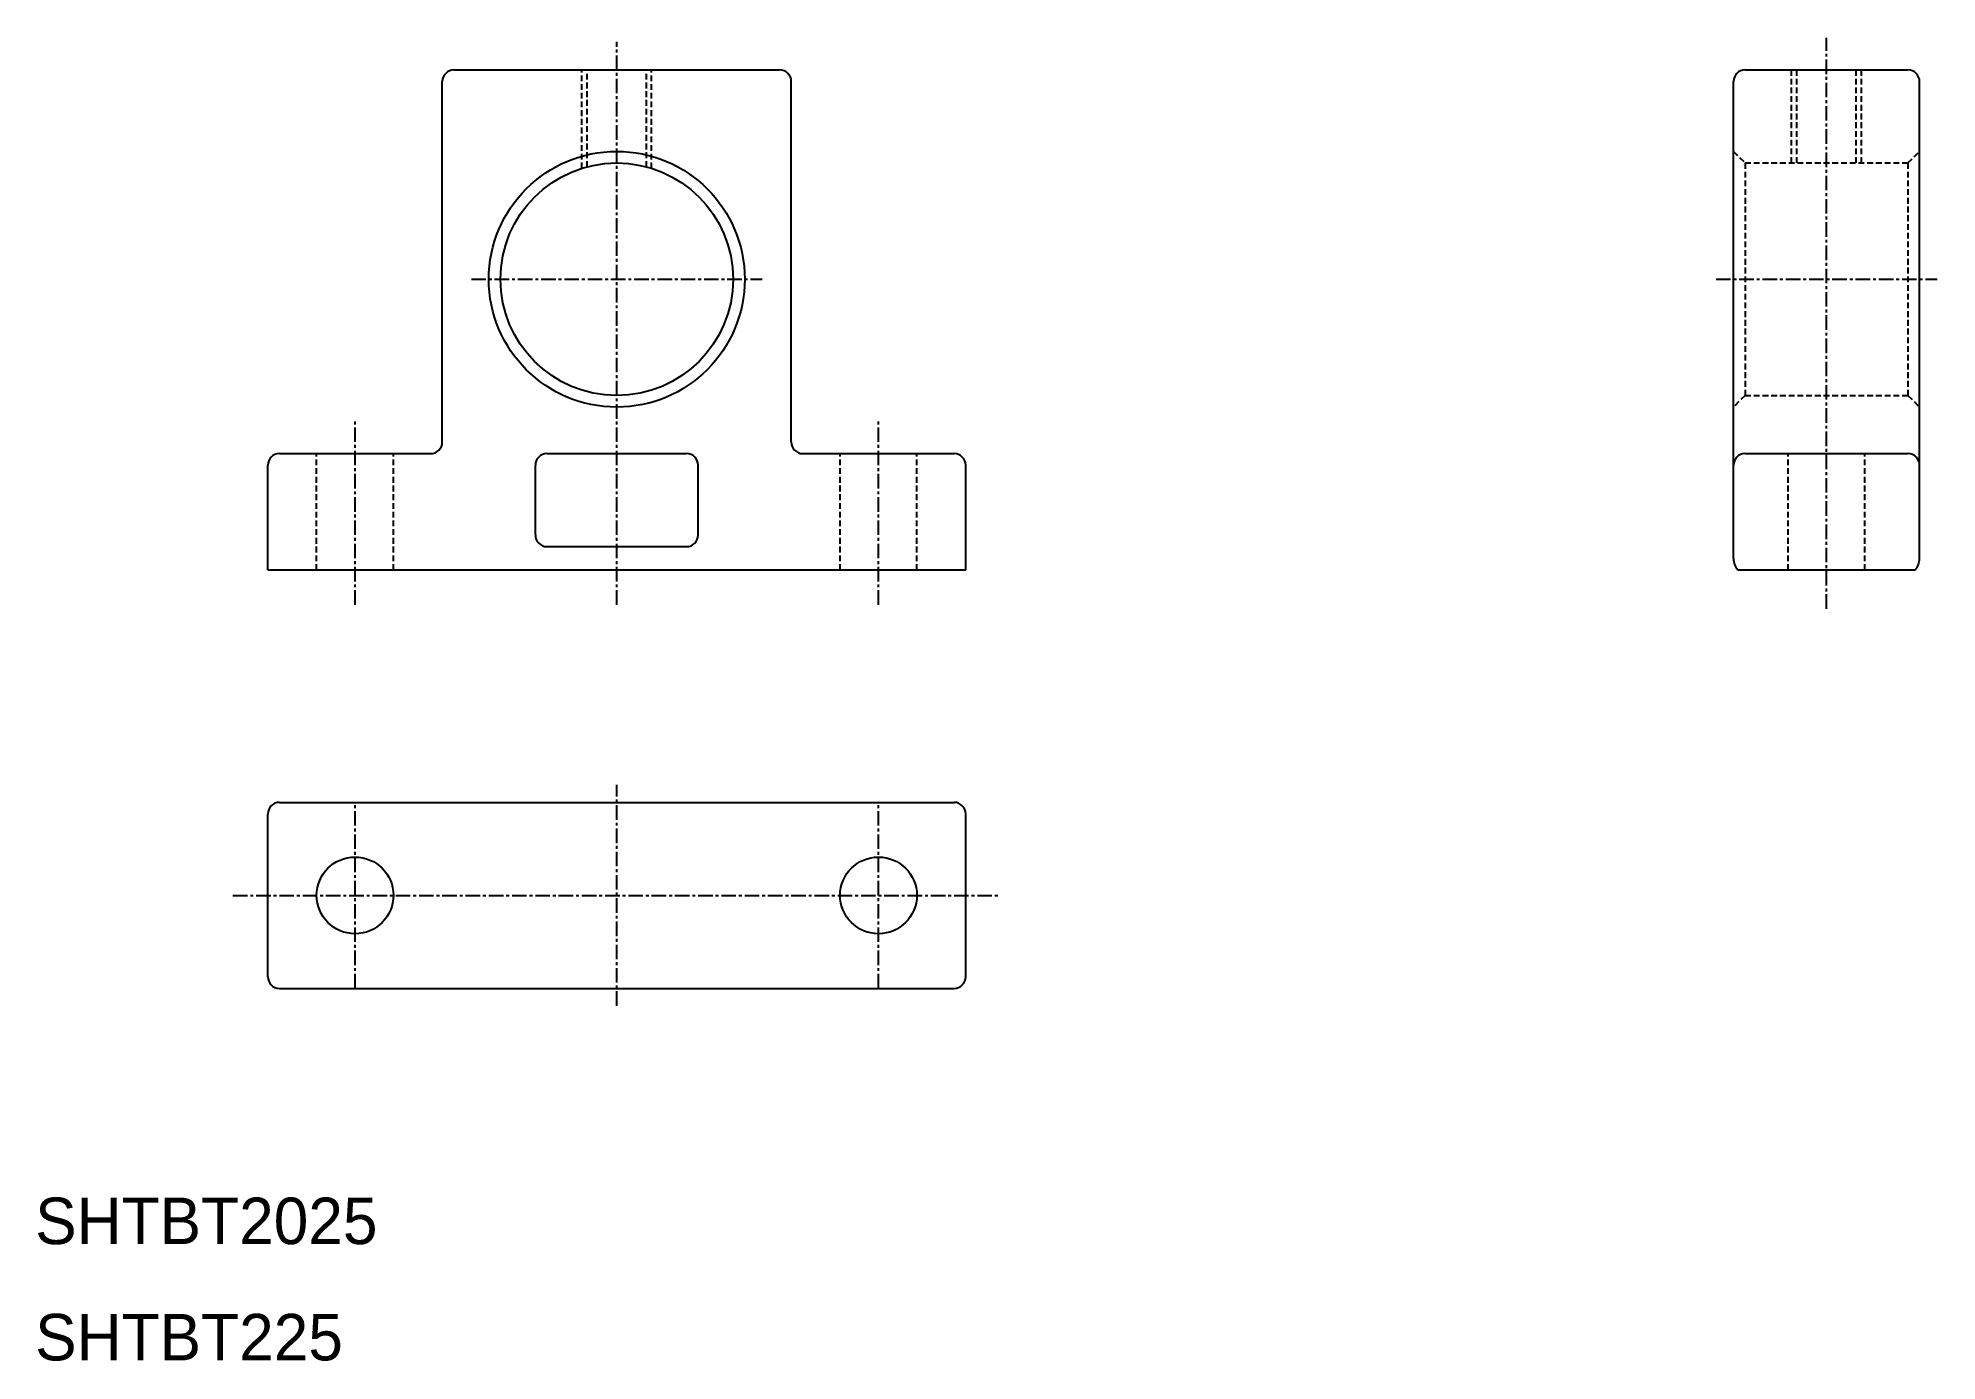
# Model space of a CAD drawing. Extents: x 10 to 173, y 10 to 124.
import ezdxf

# ---------------------------------------------------------------- set-up
doc = ezdxf.new("R2010")
doc.units = 0
doc.linetypes.add('CENTER', pattern=[2, 1.25, -0.25, 0.25, -0.25])
doc.linetypes.add('DASHED', pattern=[0.75, 0.5, -0.25])
doc.layers.get('0').update_dxf_attribs({"linetype": 'CONTINUOUS'})
doc.layers.add('CENTER', color=1, linetype='CENTER')

msp = doc.modelspace()

# ---------------------------------------------------------------- linework, layer by layer
at = {"color": 7, "linetype": 'CONTINUOUS'}
for p, q in [((46, 121), (74, 121)), ((157, 121), (171, 121)), ((45, 89), (45, 120)), ((75, 89), (75, 120)), ((156, 79), (156, 120)), ((172, 79), (172, 120)), ((30, 78), (30, 87)), ((31, 88), (44, 88)), ((53, 81), (53, 87)), ((54, 88), (66, 88)), ((67, 81), (67, 87)), ((76, 88), (89, 88)), ((90, 78), (90, 87)), ((157, 88), (171, 88)), ((54, 80), (66, 80)), ((30, 78), (90, 78)), ((156.38, 78), (171.62, 78)), ((31, 58), (89, 58)), ((30, 43), (30, 57)), ((90, 43), (90, 57)), ((31, 42), (89, 42))]:
    msp.add_line(p, q, dxfattribs=at)
at = {"color": 3, "linetype": 'DASHED'}
for p, q in [((57, 112.54), (57, 121)), ((57.45, 112.67), (57.45, 121)), ((62.55, 112.67), (62.55, 121)), ((63, 112.54), (63, 121)), ((161, 113), (161, 121)), ((161.45, 113), (161.45, 121)), ((166.55, 113), (166.55, 121)), ((167, 113), (167, 121)), ((156, 114), (157, 113)), ((157, 113), (171, 113)), ((157, 113), (157, 93)), ((171, 113), (172, 114)), ((171, 113), (171, 93)), ((157, 93), (156, 92)), ((157, 93), (171, 93)), ((171, 93), (172, 92)), ((34.2, 78), (34.2, 88)), ((40.8, 78), (40.8, 88)), ((79.2, 78), (79.2, 88)), ((85.8, 78), (85.8, 88)), ((160.7, 78), (160.7, 88)), ((167.3, 78), (167.3, 88))]:
    msp.add_line(p, q, dxfattribs=at)
at = {"color": 7, "linetype": 'CONTINUOUS'}
for centre, radius in [((60, 103), 11), ((60, 103), 10), ((37.5, 50), 3.3), ((82.5, 50), 3.3)]:
    msp.add_circle(centre, radius, dxfattribs=at)
for centre, radius, start, end in [((46, 120), 1, 90, 180), ((74, 120), 1, 0, 90), ((157, 120), 1, 90, 180), ((171, 120), 1, 0, 90), ((44, 89), 1, 270, 0), ((76, 89), 1, 180, 270), ((31, 87), 1, 90, 180), ((54, 87), 1, 90, 180), ((66, 87), 1, 0, 90), ((89, 87), 1, 0, 90), ((157, 87), 1, 90, 180), ((171, 87), 1, 0, 90), ((54, 81), 1, 180, 270), ((66, 81), 1, 270, 0), ((157.5, 79), 1.5, 180, 221.8103), ((170.5, 79), 1.5, 318.1897, 0), ((31, 57), 1, 90, 180), ((89, 57), 1, 0, 90), ((31, 43), 1, 180, 270), ((89, 43), 1, 270, 0)]:
    msp.add_arc(centre, radius, start, end, dxfattribs=at)
at = {"layer": 'CENTER', "color": 1, "linetype": 'CENTER'}
for p, q in [((60, 75), (60, 123.42)), ((164, 74.65), (164, 123.76)), ((47.5, 103), (72.5, 103)), ((154.5, 103), (173.5, 103)), ((37.5, 75), (37.5, 91)), ((82.5, 75), (82.5, 91)), ((60, 40.5), (60, 59.5)), ((37.5, 42), (37.5, 58)), ((82.5, 42), (82.5, 58)), ((27, 50), (93, 50))]:
    msp.add_line(p, q, dxfattribs=at)

# ---------------------------------------------------------------- texts
at = {"color": 7, "linetype": 'CONTINUOUS'}
for s, p in [('SHTBT2025', (10, 20)), ('SHTBT225', (10, 10))]:
    msp.add_text(s, height=4, dxfattribs=at).set_placement(p)

doc.saveas('drawing.dxf')
